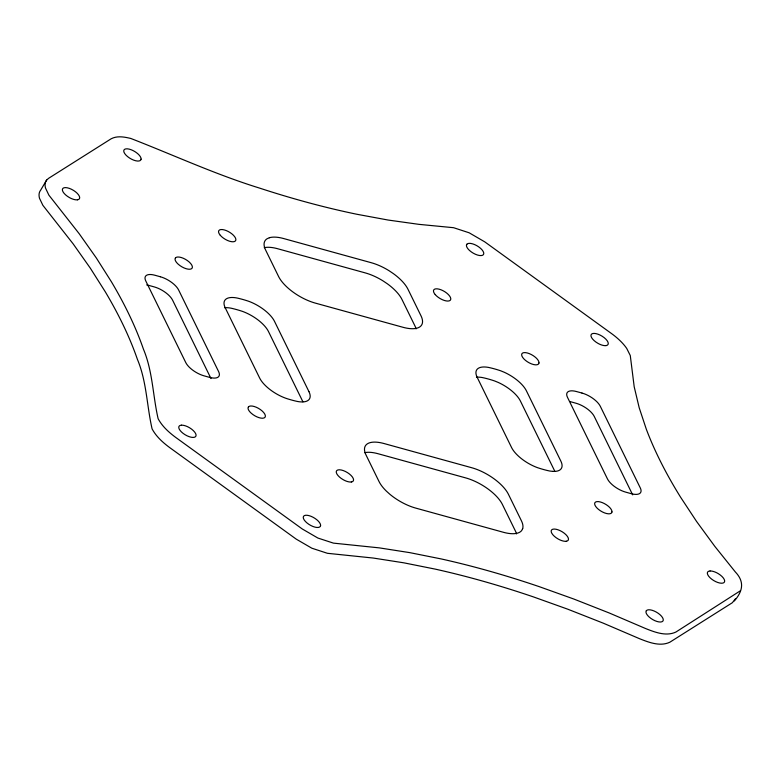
<?xml version="1.0" encoding="UTF-8"?>
<svg xmlns="http://www.w3.org/2000/svg" width="781" height="781" viewBox="0 0 781 781"><rect width="100%" height="100%" fill="white"/><g stroke="black" fill="none" stroke-linecap="round" stroke-linejoin="round"><path stroke-width="1.17" d="M734.345 600.94C742.965 591.032 744.625 581.669 735.302 571.917L714.8 546.349L696.564 521.444L680.671 497.341A590.094 249.393 30.7 0 1 646.317 429.208L639.19 407.721L634.192 386.761L630.277 355.521L626.733 348.453A39.138 16.538 30.7 0 0 611.484 333.536L484.767 241.866L469.147 232.787L453.585 227.701L418.928 224.352L388.147 220.047L356.858 214.258A590.094 249.393 30.7 0 1 259.409 188.045C215.439 174.436 173.597 155.077 130.808 138.462C124.433 136.939 117.199 135.552 111.127 138.803L48.656 178.283L46.655 180.06L40.622 190.222A39.138 16.538 30.7 0 0 39.509 198.306L42.877 205.325L73.121 243.828L90.303 268.147L105.289 291.811A590.085 249.393 30.7 0 1 137.397 359.319C146.73 381.519 146.799 405.983 152.1 428.906C156.161 436.491 162.692 442.388 169.516 447.464L296.233 539.134L311.853 548.213L327.415 553.299L373.25 558.044L403.836 562.828L435.066 569.085A590.085 249.393 30.7 0 1 533.277 596.85L567.777 609.2L603.293 623.179L639.629 638.741C648.962 642.421 660.121 646.805 669.873 642.197L732.344 602.717L735.546 598.676M740.378 590.778L675.907 632.034C666.154 636.632 654.986 632.259 645.662 628.568L609.326 613.017L573.81 599.027L539.31 586.677A590.085 249.393 30.7 0 0 441.099 558.913L409.869 552.655L379.283 547.871L333.448 543.127L317.887 538.05L302.267 528.971L175.549 437.301C168.725 432.215 162.194 426.328 158.133 418.733C152.832 395.811 152.764 371.356 143.431 349.146A590.085 249.393 30.7 0 0 111.322 281.638L96.336 257.984L79.154 233.665L48.9 195.162L45.542 188.133A39.138 16.538 30.7 0 1 46.655 180.06M570.472 401.707L575.948 403.221A16.303 6.892 30.7 0 1 594.282 416.488L632.678 494.871M554.822 471.294L520.41 401.034A26.095 11.032 30.7 0 0 498.19 382.417L494.578 380.943A67.605 28.575 30.7 0 0 482.248 377.535A26.095 11.032 30.7 0 0 476.449 377.213M302.911 401.805L268.488 331.544A26.095 11.032 30.7 0 0 242.666 311.453A67.605 28.575 30.7 0 0 233.665 308.807A26.095 11.032 30.7 0 0 224.537 307.724M210.997 378.551L172.601 300.177A16.303 6.892 30.7 0 0 154.257 286.91L148.78 285.397A16.303 6.892 30.7 0 0 146.701 284.919M416.088 328.879A32.617 13.785 30.7 0 0 414.975 326.009L401.951 299.435A32.617 13.785 30.7 0 0 387.356 283.796L383.139 280.965A32.617 13.785 30.7 0 0 365.274 272.901L277.645 248.729A32.617 13.785 30.7 0 0 264.232 247.675M364.668 452.677A32.617 13.785 30.7 0 1 378.082 453.732L465.701 477.904A32.617 13.785 30.7 0 1 502.388 504.438L515.401 531.012A32.617 13.785 30.7 0 1 516.524 533.892M141.068 159.168L140.863 159.851A9.782 4.139 30.7 0 1 129.421 157.947A9.782 4.139 30.7 0 1 124.706 149.259A9.782 4.139 30.7 0 1 137.349 153.369L138.491 154.394A9.782 4.139 30.7 0 1 141.068 159.168M320.581 525.593L320.376 526.277A9.782 4.139 30.7 0 1 308.925 524.373A9.782 4.139 30.7 0 1 304.219 515.685A9.782 4.139 30.7 0 1 316.861 519.795L317.994 520.82A9.782 4.139 30.7 0 1 320.581 525.593M538.978 362.95L538.773 363.634A9.782 4.139 30.7 0 1 527.321 361.73A9.782 4.139 30.7 0 1 522.616 353.041A9.782 4.139 30.7 0 1 535.258 357.161L536.391 358.186A9.782 4.139 30.7 0 1 538.978 362.95M611.962 511.936L611.757 512.619A9.782 4.139 30.7 0 1 600.306 510.715A9.782 4.139 30.7 0 1 595.6 502.027A9.782 4.139 30.7 0 1 608.243 506.147L609.375 507.172A9.782 4.139 30.7 0 1 611.962 511.936M522.674 528.639L521.669 530.553A32.617 13.785 30.7 0 1 503.354 532.271L415.726 508.099A32.617 13.785 30.7 0 1 389.739 494.168L386.253 491.005A32.617 13.785 30.7 0 1 379.049 481.565L366.025 454.991A32.617 13.785 30.7 0 1 384.115 443.559L471.734 467.731A32.617 13.785 30.7 0 1 508.411 494.266L521.435 520.839A32.617 13.785 30.7 0 1 522.674 528.639M175.471 257.915L175.139 258.54A9.782 4.139 30.7 0 0 177.15 263.148L178.195 264.183A9.782 4.139 30.7 0 0 191.062 268.976A9.782 4.139 30.7 0 0 187.401 260.581A9.782 4.139 30.7 0 0 175.471 257.915M248.456 406.901L248.124 407.526A9.782 4.139 30.7 0 0 250.135 412.134L251.189 413.169A9.782 4.139 30.7 0 0 264.046 417.962A9.782 4.139 30.7 0 0 260.385 409.566A9.782 4.139 30.7 0 0 248.456 406.901M466.853 244.258L466.521 244.883A9.782 4.139 30.7 0 0 468.532 249.49L469.586 250.525A9.782 4.139 30.7 0 0 482.443 255.319A9.782 4.139 30.7 0 0 478.782 246.923A9.782 4.139 30.7 0 0 466.853 244.258M646.365 610.683L646.072 611.23A9.782 4.139 30.7 0 0 648.045 615.916L649.089 616.951A9.782 4.139 30.7 0 0 661.956 621.744A9.782 4.139 30.7 0 0 658.295 613.349A9.782 4.139 30.7 0 0 646.365 610.683M269.367 237.746L267.043 238.781A32.617 13.785 30.7 0 0 265.599 249.988L278.612 276.562A32.617 13.785 30.7 0 0 315.299 303.096L402.918 327.268A32.617 13.785 30.7 0 0 421.008 315.836L407.985 289.263A32.617 13.785 30.7 0 0 393.39 273.633L389.172 270.792A32.617 13.785 30.7 0 0 371.307 262.728L283.679 238.556A32.617 13.785 30.7 0 0 269.357 237.746M181.495 425.176L180.509 425.313A9.782 4.139 30.7 0 0 183.096 433.367A9.782 4.139 30.7 0 0 195.426 436.764A9.782 4.139 30.7 0 0 189.705 427.851L188.26 427.041A9.782 4.139 30.7 0 0 181.495 425.176M710.075 570.979L709.089 571.116A9.782 4.139 30.7 0 0 711.676 579.16A9.782 4.139 30.7 0 0 724.007 582.567A9.782 4.139 30.7 0 0 718.286 573.654L716.841 572.844A9.782 4.139 30.7 0 0 710.075 570.979M77.475 199.809L76.401 199.848A9.782 4.139 30.7 0 1 70.925 198.345L69.46 197.593A9.782 4.139 30.7 0 1 62.929 188.348A9.782 4.139 30.7 0 1 75.562 191.833A9.782 4.139 30.7 0 1 77.475 199.809M606.056 345.602L604.982 345.651A9.782 4.139 30.7 0 1 599.505 344.148L598.041 343.396A9.782 4.139 30.7 0 1 591.51 334.151A9.782 4.139 30.7 0 1 604.152 337.636A9.782 4.139 30.7 0 1 606.056 345.602M351.352 481.984L350.279 482.023A9.782 4.139 30.7 0 1 344.802 480.52L343.337 479.768A9.782 4.139 30.7 0 1 336.806 470.523A9.782 4.139 30.7 0 1 349.439 474.008A9.782 4.139 30.7 0 1 351.352 481.984M566.264 541.262L565.19 541.311A9.782 4.139 30.7 0 1 559.723 539.798L558.259 539.056A9.782 4.139 30.7 0 1 551.728 529.801A9.782 4.139 30.7 0 1 564.36 533.286A9.782 4.139 30.7 0 1 566.264 541.262M552.792 471.392L549.726 471.021A67.605 28.575 30.7 0 1 537.396 467.624A26.095 11.032 30.7 0 1 511.565 447.533L477.152 377.272A26.095 11.032 30.7 0 1 488.281 367.373A67.605 28.575 30.7 0 1 500.611 370.77L504.223 372.244A26.095 11.032 30.7 0 1 526.433 390.871L560.856 461.122A26.095 11.032 30.7 0 1 552.792 471.392M160.29 276.738L154.814 275.224A16.303 6.892 30.7 0 0 145.774 280.945L185.771 362.589A16.303 6.892 30.7 0 0 204.114 375.856L209.591 377.369A16.303 6.892 30.7 0 0 218.631 371.649L178.634 290.005A16.303 6.892 30.7 0 0 160.29 276.738M581.972 393.048L576.495 391.545A16.303 6.892 30.7 0 0 567.455 397.256L607.452 478.899A16.303 6.892 30.7 0 0 625.796 492.167L631.273 493.68A16.303 6.892 30.7 0 0 640.313 487.969L600.316 406.315A16.303 6.892 30.7 0 0 581.972 393.048M308.944 391.632L274.522 321.381A26.095 11.032 30.7 0 0 248.7 301.281A67.605 28.575 30.7 0 0 239.699 298.645A26.095 11.032 30.7 0 0 225.231 307.782L259.653 378.043A26.095 11.032 30.7 0 0 288.999 399.267A67.605 28.575 30.7 0 0 297.805 401.541A26.095 11.032 30.7 0 0 308.944 391.632M220.31 235.325A9.782 4.139 30.7 0 0 235.218 241.114A9.782 4.139 30.7 0 0 226.09 230.512A9.782 4.139 30.7 0 0 220.31 235.325M435.232 294.603A9.782 4.139 30.7 0 0 450.139 300.392A9.782 4.139 30.7 0 0 441.001 289.79A9.782 4.139 30.7 0 0 435.232 294.603"/></g></svg>
